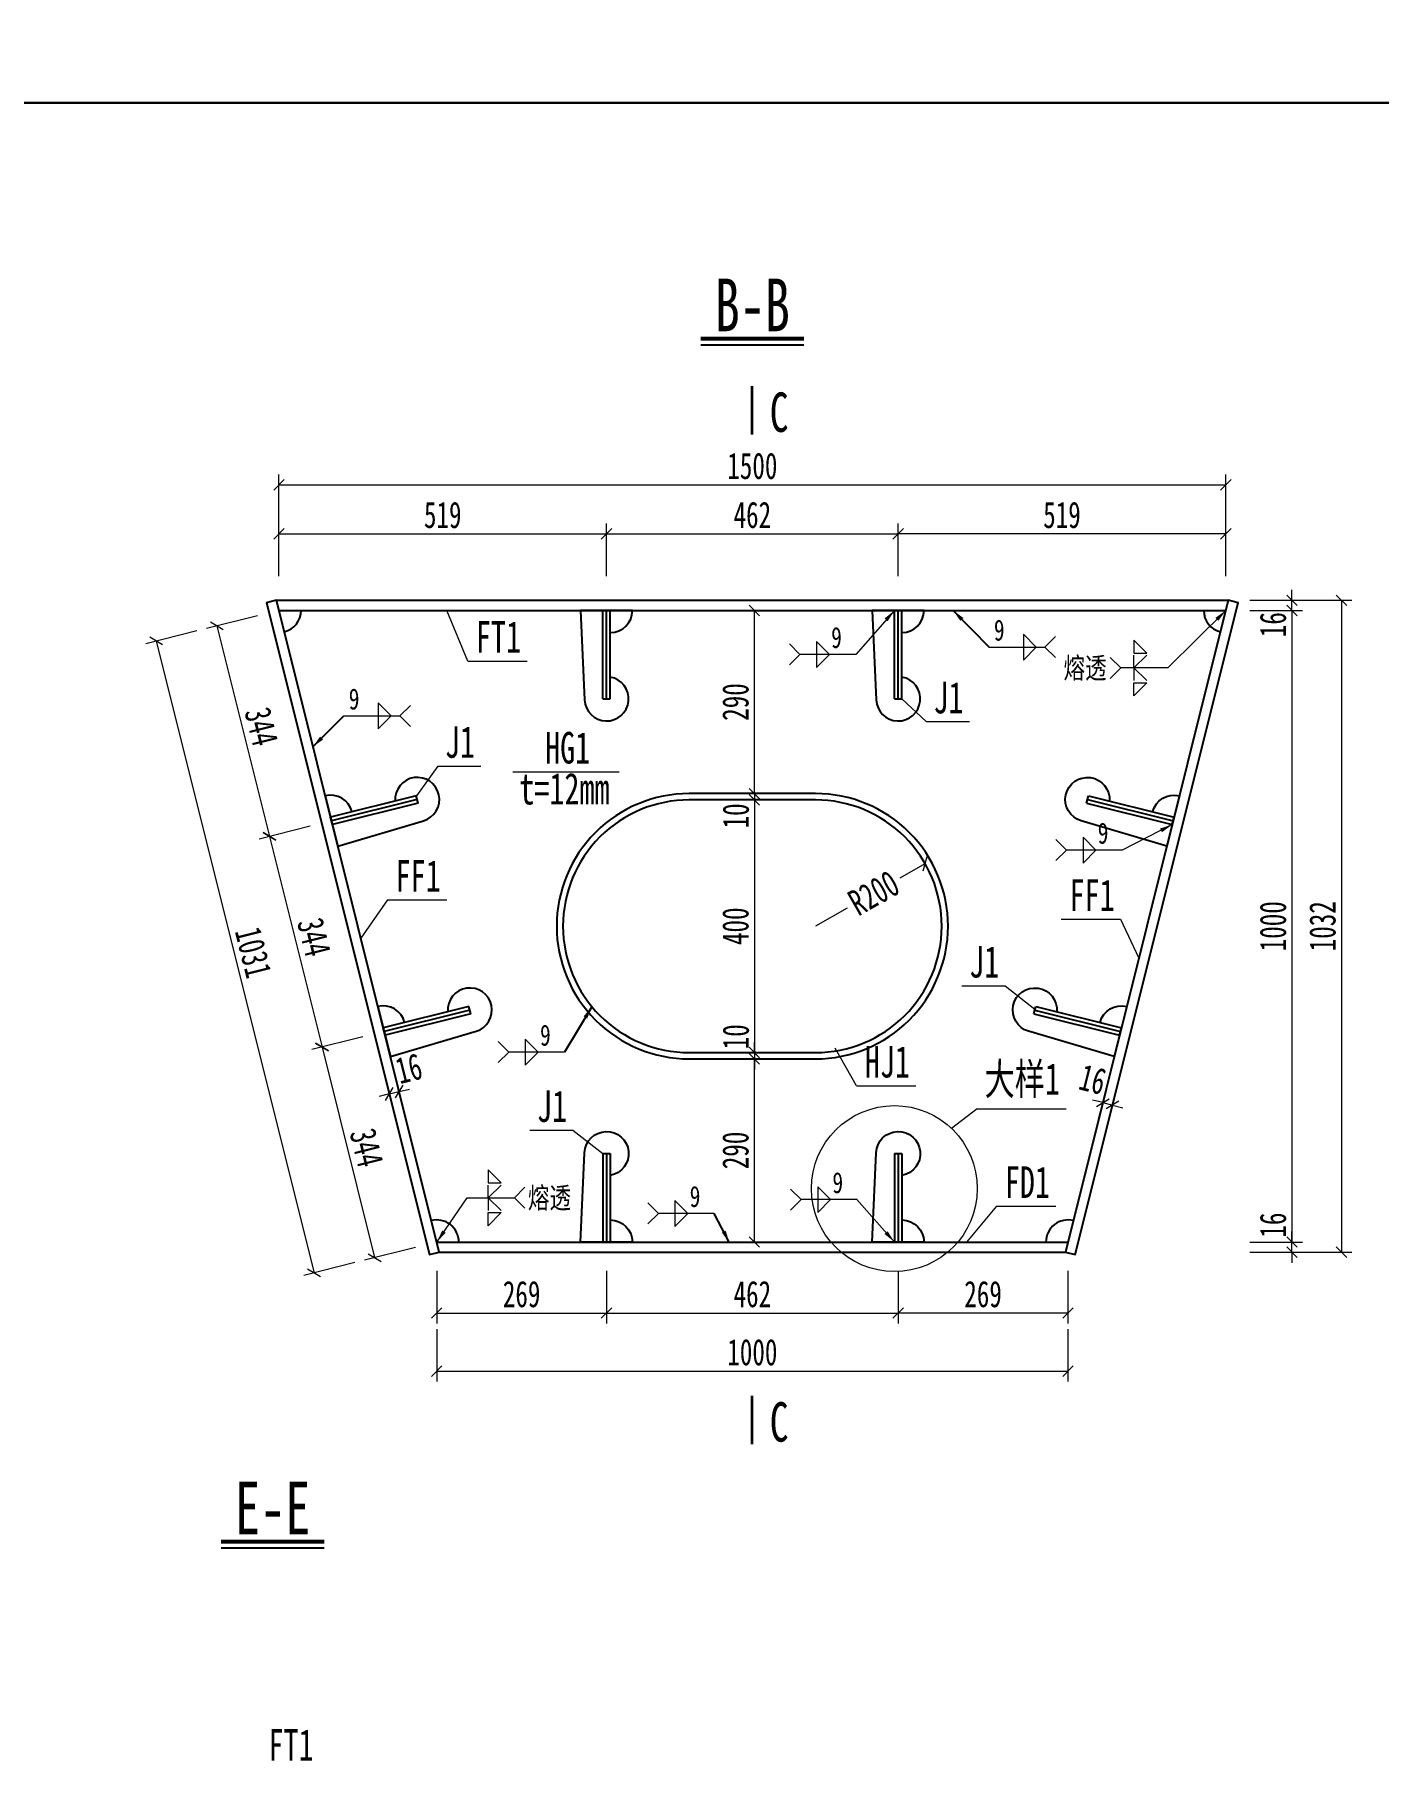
# Model space of a CAD drawing. Header units: millimetres. Extents: x -60009 to 63758, y -2164 to 95433.
# Drawn here: x 9022 to 11151, y 66037 to 68775 of the extents above; entities that cross this region are included whole.
import ezdxf
from ezdxf.enums import TextEntityAlignment as Align

# ---------------------------------------------------------------- set-up
doc = ezdxf.new("R2010")
doc.units = ezdxf.units.MM
doc.layers.get('Defpoints').update_dxf_attribs({"color": 8})
for name, color, linetype, lineweight in [('Dim', 4, 'Continuous', 15), ('文字', 7, 'Continuous', 15), ('标注线及字体', 2, 'Continuous', 15), ('粗线', 3, 'Continuous', 35), ('细实线', 4, 'Continuous', 15), ('钢板粗线', 1, 'Continuous', 25)]:
    doc.layers.add(name, color=color, linetype=linetype, lineweight=lineweight)
doc.layers.add('Text', color=4, linetype='Continuous')
doc.styles.add('111', font='仿宋_GB2312.TTF', dxfattribs={"width": 0.7})
doc.styles.add('BM_Dim', font='仿宋_GB2312.TTF', dxfattribs={"width": 0.85})
doc.styles.add('SMEDI', font='仿宋_GB2312.TTF', dxfattribs={"width": 0.75})
doc.styles.get("Standard").update_dxf_attribs({"font": '仿宋_GB2312.TTF'})
doc.dimstyles.new('200', dxfattribs={"dimscale": 0, "dimtxt": 2.5, "dimasz": 1, "dimexe": 1, "dimexo": 1, "dimgap": 0.6, "dimtad": 1, "dimdec": 0, "dimdsep": 46, "dimtxsty": '111', "dimblk": 'OBLIQUE', "dimcen": 0, "dimclrd": 4, "dimclre": 4, "dimclrt": 4, "dimadec": 1, "dimazin": 2, "dimtfac": 1, "dimtdec": 0, "dimtix": 1, "dimtmove": 2, "dimatfit": 3, "dimfxl": 4, "dimfxlon": 1, "dimtolj": 1, "dimlwd": -1, "dimlwe": -1, "dimarcsym": 0})
doc.dimstyles.new('MSteel_1.0_1.0', dxfattribs={"dimtxt": 3, "dimasz": 1.2, "dimexe": 1, "dimexo": 1, "dimgap": 1, "dimtad": 3, "dimtoh": 1, "dimdec": 0, "dimzin": 0, "dimdsep": 46, "dimtxsty": 'Standard', "dimblk": 'ARCHTICK', "dimcen": 0.09, "dimclrd": 3, "dimclre": 3, "dimadec": 0, "dimazin": 0, "dimtfac": 1, "dimtdec": 4, "dimtofl": 0, "dimtmove": 0, "dimatfit": 3, "dimfxl": 1, "dimtolj": 1, "dimtzin": 0, "dimarcsym": 0})

# ---------------------------------------------------------------- blocks, each defined once
blk = doc.blocks.new('12-140加劲 有焊孔')
at = {"layer": '钢板粗线'}
for p, q in [((41, 0), (35, 141.5)), ((-41, 0), (41, 0))]:
    blk.add_line(p, q, dxfattribs=at)
for centre, start, end in [((0, 140), 2.441, 260.1291), ((-6, 0), 90, 180)]:
    blk.add_arc(centre, 35, start, end, dxfattribs=at)
blk = doc.blocks.new('12-140加劲 无焊孔')
at = {"layer": 'Defpoints'}
blk.add_line((0, -140), (0, 0), dxfattribs=at)
at = {"layer": '钢板粗线'}
for p, q in [((-6, 0), (6, 0)), ((-6, -140), (-6, 0)), ((6, -140), (6, 0)), ((-6, -140), (6, -140))]:
    blk.add_line(p, q, dxfattribs=at)
blk = doc.blocks.new('_Oblique')
at = {"color": 0, "linetype": 'ByBlock', "lineweight": -2}
blk.add_line((-0.5, -0.5), (0.5, 0.5), dxfattribs=at)
blk = doc.blocks.new('*D1882')
at = {"layer": 'Defpoints', "color": 0}
for p in [(-231, 105.2), (-750, -16), (-231, -16)]:
    blk.add_point(p, dxfattribs=at)
at = {"layer": '细实线', "color": 4}
for p, q in [((-750, 38.5), (-750, 121.8)), ((-231, 38.5), (-231, 121.8)), ((-750, 105.2), (-231, 105.2))]:
    blk.add_line(p, q, dxfattribs=at)
at = {"layer": '细实线', "color": 4, "xscale": 16.66666666666666, "yscale": 16.66666666666666, "zscale": 16.66666666666666, "rotation": 180}
blk.add_blockref('_Oblique', (-750, 105.2), dxfattribs=at)
at = {"layer": '细实线', "color": 4, "xscale": 16.66666666666666, "yscale": 16.66666666666666, "zscale": 16.66666666666666}
blk.add_blockref('_Oblique', (-231, 105.2), dxfattribs=at)
at = {"layer": '细实线', "color": 4, "insert": (-490.5, 135), "char_height": 41.67, "attachment_point": 5, "style": '111'}
blk.add_mtext('\\A1;519', dxfattribs=at)
blk = doc.blocks.new('*D1883')
at = {"layer": 'Defpoints', "color": 0}
for p in [(231, 105.2), (-231, -16), (231, -16)]:
    blk.add_point(p, dxfattribs=at)
at = {"layer": '细实线', "color": 4}
for p, q in [((-231, 38.5), (-231, 121.8)), ((231, 38.5), (231, 121.8)), ((-231, 105.2), (231, 105.2))]:
    blk.add_line(p, q, dxfattribs=at)
at = {"layer": '细实线', "color": 4, "xscale": 16.66666666666666, "yscale": 16.66666666666666, "zscale": 16.66666666666666, "rotation": 180}
blk.add_blockref('_Oblique', (-231, 105.2), dxfattribs=at)
at = {"layer": '细实线', "color": 4, "xscale": 16.66666666666666, "yscale": 16.66666666666666, "zscale": 16.66666666666666}
blk.add_blockref('_Oblique', (231, 105.2), dxfattribs=at)
at = {"layer": '细实线', "color": 4, "insert": (0, 135), "char_height": 41.67, "attachment_point": 5, "style": '111'}
blk.add_mtext('\\A1;462', dxfattribs=at)
blk = doc.blocks.new('*D1884')
at = {"layer": 'Defpoints', "color": 0}
for p in [(231, 105.2), (231, -16), (750, -16)]:
    blk.add_point(p, dxfattribs=at)
at = {"layer": '细实线', "color": 4}
for p, q in [((231, 38.5), (231, 121.8)), ((750, 38.5), (750, 121.8)), ((750, 105.2), (231, 105.2))]:
    blk.add_line(p, q, dxfattribs=at)
at = {"layer": '细实线', "color": 4, "xscale": 16.66666666666666, "yscale": 16.66666666666666, "zscale": 16.66666666666666}
for p, rotation in [((231, 105.2), 180), ((750, 105.2), 360)]:
    blk.add_blockref('_Oblique', p, dxfattribs=dict(at, rotation=rotation))
at = {"layer": '细实线', "color": 4, "insert": (490.5, 135), "char_height": 41.67, "attachment_point": 5, "style": '111'}
blk.add_mtext('\\A1;519', dxfattribs=at)
blk = doc.blocks.new('*D1885')
at = {"layer": 'Defpoints', "color": 0}
for p in [(750, 182.8), (-750, -16), (750, -16)]:
    blk.add_point(p, dxfattribs=at)
at = {"layer": '细实线', "color": 4}
for p, q in [((-750, 116.1), (-750, 199.4)), ((750, 116.1), (750, 199.4)), ((-750, 182.8), (750, 182.8))]:
    blk.add_line(p, q, dxfattribs=at)
at = {"layer": '细实线', "color": 4, "xscale": 16.66666666666666, "yscale": 16.66666666666666, "zscale": 16.66666666666666, "rotation": 180}
blk.add_blockref('_Oblique', (-750, 182.8), dxfattribs=at)
at = {"layer": '细实线', "color": 4, "xscale": 16.66666666666666, "yscale": 16.66666666666666, "zscale": 16.66666666666666}
blk.add_blockref('_Oblique', (750, 182.8), dxfattribs=at)
at = {"layer": '细实线', "color": 4, "insert": (0, 212.6), "char_height": 41.67, "attachment_point": 5, "style": '111'}
blk.add_mtext('\\A1;1500', dxfattribs=at)
blk = doc.blocks.new('*D1886')
at = {"layer": 'Defpoints', "color": 0}
for p in [(-750, -16), (-666.7, -349.3), (-765, -373.9)]:
    blk.add_point(p, dxfattribs=at)
at = {"layer": '细实线', "color": 4}
for p, q in [((-783.7, -24.4), (-864.5, -44.6)), ((-848.4, -40.6), (-765, -373.9)), ((-700.3, -357.8), (-781.2, -378))]:
    blk.add_line(p, q, dxfattribs=at)
at = {"layer": '细实线', "color": 4, "xscale": 16.66666666666666, "yscale": 16.66666666666666, "zscale": 16.66666666666666}
for p, rotation in [((-848.4, -40.6), 104.0362434679327), ((-765, -373.9), 284.0362434679326)]:
    blk.add_blockref('_Oblique', p, dxfattribs=dict(at, rotation=rotation))
at = {"layer": '细实线', "color": 4, "insert": (-777.8, -200), "char_height": 41.67, "attachment_point": 5, "rotation": 284.0362, "style": '111'}
blk.add_mtext('\\A1;344', dxfattribs=at)
blk = doc.blocks.new('*D1887')
at = {"layer": 'Defpoints', "color": 0}
for p in [(-666.7, -349.3), (-583.3, -682.7), (-681.7, -707.3)]:
    blk.add_point(p, dxfattribs=at)
at = {"layer": '细实线', "color": 4}
for p, q in [((-700.3, -357.8), (-781.2, -378)), ((-765, -373.9), (-681.7, -707.3)), ((-617, -691.1), (-697.9, -711.3))]:
    blk.add_line(p, q, dxfattribs=at)
at = {"layer": '细实线', "color": 4, "xscale": 16.66666666666666, "yscale": 16.66666666666666, "zscale": 16.66666666666666}
for p, rotation in [((-765, -373.9), 104.0362434679329), ((-681.7, -707.3), 284.0362434679329)]:
    blk.add_blockref('_Oblique', p, dxfattribs=dict(at, rotation=rotation))
at = {"layer": '细实线', "color": 4, "insert": (-694.4, -533.4), "char_height": 41.67, "attachment_point": 5, "rotation": 284.0362, "style": '111'}
blk.add_mtext('\\A1;344', dxfattribs=at)
blk = doc.blocks.new('*D1888')
at = {"layer": 'Defpoints', "color": 0}
for p in [(-583.3, -682.7), (-598.4, -1040.6), (-500, -1016)]:
    blk.add_point(p, dxfattribs=at)
at = {"layer": '细实线', "color": 4}
for p, q in [((-617, -691.1), (-697.9, -711.3)), ((-681.7, -707.3), (-598.4, -1040.6)), ((-533.7, -1024.4), (-614.5, -1044.6))]:
    blk.add_line(p, q, dxfattribs=at)
at = {"layer": '细实线', "color": 4, "xscale": 16.66666666666666, "yscale": 16.66666666666666, "zscale": 16.66666666666666}
for p, rotation in [((-681.7, -707.3), 104.0362434679088), ((-598.4, -1040.6), 284.0362434679088)]:
    blk.add_blockref('_Oblique', p, dxfattribs=dict(at, rotation=rotation))
at = {"layer": '细实线', "color": 4, "insert": (-611.1, -866.7), "char_height": 41.67, "attachment_point": 5, "rotation": 284.0362, "style": '111'}
blk.add_mtext('\\A1;344', dxfattribs=at)
blk = doc.blocks.new('*D1889')
at = {"layer": 'Defpoints', "color": 0}
for p in [(-750, -16), (-500, -1016), (-694.4, -1064.6)]:
    blk.add_point(p, dxfattribs=at)
at = {"layer": '细实线', "color": 4}
for p, q in [((-879.8, -48.4), (-960.6, -68.7)), ((-944.4, -64.6), (-694.4, -1064.6)), ((-629.8, -1048.4), (-710.6, -1068.7))]:
    blk.add_line(p, q, dxfattribs=at)
at = {"layer": '细实线', "color": 4, "xscale": 16.66666666666666, "yscale": 16.66666666666666, "zscale": 16.66666666666666}
for p, rotation in [((-944.4, -64.6), 104.0362434679265), ((-694.4, -1064.6), 284.0362434679265)]:
    blk.add_blockref('_Oblique', p, dxfattribs=dict(at, rotation=rotation))
at = {"layer": '细实线', "color": 4, "insert": (-790.5, -557.4), "char_height": 41.67, "attachment_point": 5, "rotation": 284.0362, "style": '111'}
blk.add_mtext('\\A1;1031', dxfattribs=at)
blk = doc.blocks.new('*D1890')
at = {"layer": 'Defpoints', "color": 0}
for p in [(-500, -1016), (-231, -1016), (-231, -1128.4)]:
    blk.add_point(p, dxfattribs=at)
at = {"layer": '细实线', "color": 4}
for p, q in [((-500, -1061.8), (-500, -1145.1)), ((-231, -1061.8), (-231, -1145.1)), ((-500, -1128.4), (-231, -1128.4))]:
    blk.add_line(p, q, dxfattribs=at)
at = {"layer": '细实线', "color": 4, "xscale": 16.66666666666666, "yscale": 16.66666666666666, "zscale": 16.66666666666666, "rotation": 180}
blk.add_blockref('_Oblique', (-500, -1128.4), dxfattribs=at)
at = {"layer": '细实线', "color": 4, "xscale": 16.66666666666666, "yscale": 16.66666666666666, "zscale": 16.66666666666666}
blk.add_blockref('_Oblique', (-231, -1128.4), dxfattribs=at)
at = {"layer": '细实线', "color": 4, "insert": (-365.5, -1098.6), "char_height": 41.67, "attachment_point": 5, "style": '111'}
blk.add_mtext('\\A1;269', dxfattribs=at)
blk = doc.blocks.new('*D1891')
at = {"layer": 'Defpoints', "color": 0}
for p in [(-231, -1016), (231, -1016), (231, -1128.4)]:
    blk.add_point(p, dxfattribs=at)
at = {"layer": '细实线', "color": 4}
for p, q in [((-231, -1061.8), (-231, -1145.1)), ((231, -1061.8), (231, -1145.1)), ((-231, -1128.4), (231, -1128.4))]:
    blk.add_line(p, q, dxfattribs=at)
at = {"layer": '细实线', "color": 4, "xscale": 16.66666666666666, "yscale": 16.66666666666666, "zscale": 16.66666666666666, "rotation": 180}
blk.add_blockref('_Oblique', (-231, -1128.4), dxfattribs=at)
at = {"layer": '细实线', "color": 4, "xscale": 16.66666666666666, "yscale": 16.66666666666666, "zscale": 16.66666666666666}
blk.add_blockref('_Oblique', (231, -1128.4), dxfattribs=at)
at = {"layer": '细实线', "color": 4, "insert": (0, -1098.6), "char_height": 41.67, "attachment_point": 5, "style": '111'}
blk.add_mtext('\\A1;462', dxfattribs=at)
blk = doc.blocks.new('*D1892')
at = {"layer": 'Defpoints', "color": 0}
for p in [(231, -1016), (500, -1016), (231, -1128.4)]:
    blk.add_point(p, dxfattribs=at)
at = {"layer": '细实线', "color": 4}
for p, q in [((231, -1061.8), (231, -1145.1)), ((500, -1061.8), (500, -1145.1)), ((500, -1128.4), (231, -1128.4))]:
    blk.add_line(p, q, dxfattribs=at)
at = {"layer": '细实线', "color": 4, "xscale": 16.66666666666666, "yscale": 16.66666666666666, "zscale": 16.66666666666666, "rotation": 180}
blk.add_blockref('_Oblique', (231, -1128.4), dxfattribs=at)
at = {"layer": '细实线', "color": 4, "xscale": 16.66666666666666, "yscale": 16.66666666666666, "zscale": 16.66666666666666}
blk.add_blockref('_Oblique', (500, -1128.4), dxfattribs=at)
at = {"layer": '细实线', "color": 4, "insert": (365.5, -1098.6), "char_height": 41.67, "attachment_point": 5, "style": '111'}
blk.add_mtext('\\A1;269', dxfattribs=at)
blk = doc.blocks.new('*D1893')
at = {"layer": 'Defpoints', "color": 0}
for p in [(-500, -1016), (500, -1016), (500, -1220.4)]:
    blk.add_point(p, dxfattribs=at)
at = {"layer": '细实线', "color": 4}
for p, q in [((-500, -1153.7), (-500, -1237)), ((500, -1153.7), (500, -1237)), ((-500, -1220.4), (500, -1220.4))]:
    blk.add_line(p, q, dxfattribs=at)
at = {"layer": '细实线', "color": 4, "xscale": 16.66666666666666, "yscale": 16.66666666666666, "zscale": 16.66666666666666, "rotation": 180}
blk.add_blockref('_Oblique', (-500, -1220.4), dxfattribs=at)
at = {"layer": '细实线', "color": 4, "xscale": 16.66666666666666, "yscale": 16.66666666666666, "zscale": 16.66666666666666}
blk.add_blockref('_Oblique', (500, -1220.4), dxfattribs=at)
at = {"layer": '细实线', "color": 4, "insert": (0, -1190.6), "char_height": 41.67, "attachment_point": 5, "style": '111'}
blk.add_mtext('\\A1;1000', dxfattribs=at)
blk = doc.blocks.new('*D1894')
at = {"layer": 'Defpoints', "color": 0}
for p in [(706.2, -16), (462.4, -1016), (854.8, -1016)]:
    blk.add_point(p, dxfattribs=at)
at = {"layer": '细实线', "color": 4}
for p, q in [((788.1, -16), (871.4, -16)), ((854.8, -16), (854.8, -1016)), ((788.1, -1016), (871.4, -1016))]:
    blk.add_line(p, q, dxfattribs=at)
at = {"layer": '细实线', "color": 4, "xscale": 16.66666666666666, "yscale": 16.66666666666666, "zscale": 16.66666666666666}
for p, rotation in [((854.8, -16), 90), ((854.8, -1016), 270)]:
    blk.add_blockref('_Oblique', p, dxfattribs=dict(at, rotation=rotation))
at = {"layer": '细实线', "color": 4, "insert": (824.9, -516), "char_height": 41.67, "attachment_point": 5, "rotation": 90, "style": '111'}
blk.add_mtext('\\A1;1000', dxfattribs=at)
blk = doc.blocks.new('*D1895')
at = {"layer": 'Defpoints', "color": 0}
for p in [(706.7, 0), (706.2, -16), (854.8, 0)]:
    blk.add_point(p, dxfattribs=at)
at = {"layer": '细实线', "color": 4}
for p, q in [((854.8, 0), (854.8, 16.7)), ((788.1, 0), (871.4, 0)), ((788.1, -16), (871.4, -16)), ((854.8, -16), (854.8, 0)), ((854.8, -16), (854.8, -32.7))]:
    blk.add_line(p, q, dxfattribs=at)
at = {"layer": '细实线', "color": 4, "xscale": 16.66666666666666, "yscale": 16.66666666666666, "zscale": 16.66666666666666}
for p, rotation in [((854.8, 0), 270), ((854.8, -16), 90)]:
    blk.add_blockref('_Oblique', p, dxfattribs=dict(at, rotation=rotation))
at = {"layer": '细实线', "color": 4, "insert": (824.9, -38.5), "char_height": 41.67, "attachment_point": 5, "rotation": 90, "style": '111'}
blk.add_mtext('\\A1;16', dxfattribs=at)
blk = doc.blocks.new('*D1896')
at = {"layer": 'Defpoints', "color": 0}
for p in [(461.7, -1032), (462.4, -1016), (854.8, -1016)]:
    blk.add_point(p, dxfattribs=at)
at = {"layer": '细实线', "color": 4}
for p, q in [((854.8, -1016), (854.8, -999.3)), ((788.1, -1016), (871.4, -1016)), ((788.1, -1032), (871.4, -1032)), ((854.8, -1032), (854.8, -1016)), ((854.8, -1032), (854.8, -1048.7))]:
    blk.add_line(p, q, dxfattribs=at)
at = {"layer": '细实线', "color": 4, "xscale": 16.66666666666666, "yscale": 16.66666666666666, "zscale": 16.66666666666666}
for p, rotation in [((854.8, -1016), 270), ((854.8, -1032), 90)]:
    blk.add_blockref('_Oblique', p, dxfattribs=dict(at, rotation=rotation))
at = {"layer": '细实线', "color": 4, "insert": (824.9, -989.2), "char_height": 41.67, "attachment_point": 5, "rotation": 90, "style": '111'}
blk.add_mtext('\\A1;16', dxfattribs=at)
blk = doc.blocks.new('*D1897')
at = {"layer": 'Defpoints', "color": 0}
for p in [(740, 0), (461.7, -1032), (933.2, -1032)]:
    blk.add_point(p, dxfattribs=at)
at = {"layer": '细实线', "color": 4}
for p, q in [((866.5, 0), (949.9, 0)), ((933.2, 0), (933.2, -1032)), ((866.5, -1032), (949.9, -1032))]:
    blk.add_line(p, q, dxfattribs=at)
at = {"layer": '细实线', "color": 4, "xscale": 16.66666666666666, "yscale": 16.66666666666666, "zscale": 16.66666666666666}
for p, rotation in [((933.2, 0), 90), ((933.2, -1032), 270)]:
    blk.add_blockref('_Oblique', p, dxfattribs=dict(at, rotation=rotation))
at = {"layer": '细实线', "color": 4, "insert": (903.4, -516), "char_height": 41.67, "attachment_point": 5, "rotation": 90, "style": '111'}
blk.add_mtext('\\A1;1032', dxfattribs=at)
blk = doc.blocks.new('*D1898')
at = {"layer": 'Defpoints', "color": 0}
for p in [(-559.6, -777.7), (-562.8, -830.6), (-547.3, -826.8)]:
    blk.add_point(p, dxfattribs=at)
at = {"layer": '细实线', "color": 4}
for p, q in [((-566.9, -814.5), (-579.1, -765.4)), ((-551.4, -810.6), (-563.6, -761.6)), ((-575.1, -781.6), (-591.3, -785.7)), ((-575.1, -781.6), (-559.6, -777.7)), ((-559.6, -777.7), (-543.4, -773.7))]:
    blk.add_line(p, q, dxfattribs=at)
at = {"layer": '细实线', "color": 4, "xscale": 16.66666666666666, "yscale": 16.66666666666666, "zscale": 16.66666666666666}
for p, rotation in [((-575.1, -781.6), 14.03624346792648), ((-559.6, -777.7), 194.0362434679265)]:
    blk.add_blockref('_Oblique', p, dxfattribs=dict(at, rotation=rotation))
at = {"layer": '细实线', "color": 4, "insert": (-544.2, -741.4), "char_height": 41.67, "attachment_point": 5, "rotation": 14.0362, "style": '111'}
blk.add_mtext('\\A1;16', dxfattribs=at)
blk = doc.blocks.new('*D1899')
at = {"layer": 'Defpoints', "color": 0}
for p in [(570.7, -799.2), (544.5, -837.9), (560.1, -841.8)]:
    blk.add_point(p, dxfattribs=at)
at = {"layer": '细实线', "color": 4}
for p, q in [((555.2, -795.3), (539, -791.3)), ((548.6, -821.7), (559.2, -779.2)), ((564.1, -825.6), (574.7, -783)), ((555.2, -795.3), (570.7, -799.2)), ((570.7, -799.2), (586.9, -803.3))]:
    blk.add_line(p, q, dxfattribs=at)
at = {"layer": '细实线', "color": 4, "xscale": 16.66666666666666, "yscale": 16.66666666666666, "zscale": 16.66666666666666}
for p, rotation in [((555.2, -795.3), 345.9637565320735), ((570.7, -799.2), 165.9637565320735)]:
    blk.add_blockref('_Oblique', p, dxfattribs=dict(at, rotation=rotation))
at = {"layer": '细实线', "color": 4, "insert": (539, -758.6), "char_height": 41.67, "attachment_point": 5, "rotation": 345.9638, "style": '111'}
blk.add_mtext('\\A1;16', dxfattribs=at)
blk = doc.blocks.new('_ArchTick')
at = {"color": 0, "linetype": 'ByBlock', "const_width": 0.15}
blk.add_lwpolyline([(-0.5, -0.5), (0.5, 0.5)], dxfattribs=at)
blk = doc.blocks.new('全融透2')
at = {"layer": 'Dim'}
blk.add_line((0, 0), (-4.48, 0), dxfattribs=at)
for points in [[(-3.23, 2.65), (-3.23, 1.41), (-2, 1.41)], [(-3.23, -2.65), (-3.23, -1.41), (-2, -1.41)]]:
    blk.add_lwpolyline(points, close=True, dxfattribs=at)
for points in [[(-5.48, 1), (-4.48, 0), (-5.48, -1)], [(-2, 1.21), (-3.23, 0), (-3.23, 1.21)], [(-2, -1.21), (-3.23, 0), (-3.23, -1.21)]]:
    blk.add_lwpolyline(points, dxfattribs=at)
at = {"layer": 'Text', "style": 'SMEDI', "width": 0.75}
blk.add_text('熔透', height=2, dxfattribs=at).set_placement((-9.92, 0), align=Align.MIDDLE_LEFT)
blk = doc.blocks.new('全融透1')
at = {"layer": 'Dim'}
blk.add_line((0, 0), (4.48, 0), dxfattribs=at)
for points in [[(2, 2.65), (2, 1.41), (3.23, 1.41)], [(2, -2.65), (2, -1.41), (3.23, -1.41)]]:
    blk.add_lwpolyline(points, close=True, dxfattribs=at)
for points in [[(3.23, 1.21), (2, 0), (2, 1.21)], [(3.23, -1.21), (2, 0), (2, -1.21)], [(5.48, 1), (4.48, 0), (5.48, -1)]]:
    blk.add_lwpolyline(points, dxfattribs=at)
at = {"layer": 'Text', "style": 'SMEDI', "width": 0.75}
blk.add_text('熔透', height=2, dxfattribs=at).set_placement((5.77, 0), align=Align.MIDDLE_LEFT)
blk = doc.blocks.new('角焊缝1')
at = {"layer": 'Dim'}
blk.add_line((-3101.17, 370.22), (-3106.48, 370.22), dxfattribs=at)
blk.add_lwpolyline([(-3104.91, 371.45), (-3104.91, 368.99), (-3103.68, 370.22)], close=True, dxfattribs=at)
blk.add_lwpolyline([(-3107.48, 369.22), (-3106.48, 370.22), (-3107.48, 371.22)], dxfattribs=at)
blk = doc.blocks.new('*D148')
at = {"layer": 'Defpoints', "color": 0}
for p in [(10120.4, 67573.7), (10120.4, 67563.7), (10162.3, 67563.7)]:
    blk.add_point(p, dxfattribs=at)
at = {"layer": '细实线', "color": 4}
for p, q in [((10162.3, 67573.7), (10162.3, 67590.4)), ((10137, 67573.7), (10179, 67573.7)), ((10137, 67563.7), (10179, 67563.7)), ((10162.3, 67573.7), (10162.3, 67563.7)), ((10162.3, 67563.7), (10162.3, 67547))]:
    blk.add_line(p, q, dxfattribs=at)
at = {"layer": '细实线', "color": 4, "xscale": 16.66666666666666, "yscale": 16.66666666666666, "zscale": 16.66666666666666}
for p, rotation in [((10162.3, 67573.7), 270), ((10162.3, 67563.7), 90)]:
    blk.add_blockref('_Oblique', p, dxfattribs=dict(at, rotation=rotation))
at = {"layer": '细实线', "color": 4, "insert": (10133, 67538.4), "char_height": 41.67, "attachment_point": 5, "rotation": 90, "style": '111'}
blk.add_mtext('\\A1;10', dxfattribs=at)
blk = doc.blocks.new('*D149')
at = {"layer": 'Defpoints', "color": 0}
for p in [(10120.4, 67863.7), (10162.3, 67863.7), (10120.4, 67573.7)]:
    blk.add_point(p, dxfattribs=at)
at = {"layer": '细实线', "color": 4}
for p, q in [((10137, 67863.7), (10179, 67863.7)), ((10162.3, 67573.7), (10162.3, 67863.7)), ((10137, 67573.7), (10179, 67573.7))]:
    blk.add_line(p, q, dxfattribs=at)
at = {"layer": '细实线', "color": 4, "xscale": 16.66666666666666, "yscale": 16.66666666666666, "zscale": 16.66666666666666}
for p, rotation in [((10162.3, 67863.7), 90), ((10162.3, 67573.7), 270)]:
    blk.add_blockref('_Oblique', p, dxfattribs=dict(at, rotation=rotation))
at = {"layer": '细实线', "color": 4, "insert": (10132.5, 67718.7), "char_height": 41.67, "attachment_point": 5, "rotation": 90, "style": '111'}
blk.add_mtext('\\A1;290', dxfattribs=at)
blk = doc.blocks.new('*D150')
at = {"layer": 'Defpoints', "color": 0}
for p in [(10120.4, 67563.7), (10120.4, 67163.7), (10162.3, 67163.7)]:
    blk.add_point(p, dxfattribs=at)
at = {"layer": '细实线', "color": 4}
for p, q in [((10137, 67563.7), (10179, 67563.7)), ((10162.3, 67563.7), (10162.3, 67163.7)), ((10137, 67163.7), (10179, 67163.7))]:
    blk.add_line(p, q, dxfattribs=at)
at = {"layer": '细实线', "color": 4, "xscale": 16.66666666666666, "yscale": 16.66666666666666, "zscale": 16.66666666666666}
for p, rotation in [((10162.3, 67563.7), 90), ((10162.3, 67163.7), 270)]:
    blk.add_blockref('_Oblique', p, dxfattribs=dict(at, rotation=rotation))
at = {"layer": '细实线', "color": 4, "insert": (10132.5, 67363.7), "char_height": 41.67, "attachment_point": 5, "rotation": 90, "style": '111'}
blk.add_mtext('\\A1;400', dxfattribs=at)
blk = doc.blocks.new('*D151')
at = {"layer": 'Defpoints', "color": 0}
for p in [(10120.4, 67163.7), (10120.4, 67153.7), (10162.3, 67153.7)]:
    blk.add_point(p, dxfattribs=at)
at = {"layer": '细实线', "color": 4}
for p, q in [((10162.3, 67163.7), (10162.3, 67180.4)), ((10137, 67163.7), (10179, 67163.7)), ((10137, 67153.7), (10179, 67153.7)), ((10162.3, 67163.7), (10162.3, 67153.7)), ((10162.3, 67153.7), (10162.3, 67137))]:
    blk.add_line(p, q, dxfattribs=at)
at = {"layer": '细实线', "color": 4, "xscale": 16.66666666666666, "yscale": 16.66666666666666, "zscale": 16.66666666666666}
for p, rotation in [((10162.3, 67163.7), 270), ((10162.3, 67153.7), 90)]:
    blk.add_blockref('_Oblique', p, dxfattribs=dict(at, rotation=rotation))
at = {"layer": '细实线', "color": 4, "insert": (10133, 67188.7), "char_height": 41.67, "attachment_point": 5, "rotation": 90, "style": '111'}
blk.add_mtext('\\A1;10', dxfattribs=at)
blk = doc.blocks.new('*D152')
at = {"layer": 'Defpoints', "color": 0}
for p in [(10120.4, 67153.7), (10162.3, 67153.7), (10120.4, 66863.7)]:
    blk.add_point(p, dxfattribs=at)
at = {"layer": '细实线', "color": 4}
for p, q in [((10137, 67153.7), (10179, 67153.7)), ((10162.3, 66863.7), (10162.3, 67153.7)), ((10137, 66863.7), (10179, 66863.7))]:
    blk.add_line(p, q, dxfattribs=at)
at = {"layer": '细实线', "color": 4, "xscale": 16.66666666666666, "yscale": 16.66666666666666, "zscale": 16.66666666666666}
for p, rotation in [((10162.3, 67153.7), 90), ((10162.3, 66863.7), 270)]:
    blk.add_blockref('_Oblique', p, dxfattribs=dict(at, rotation=rotation))
at = {"layer": '细实线', "color": 4, "insert": (10132.5, 67008.7), "char_height": 41.67, "attachment_point": 5, "rotation": 90, "style": '111'}
blk.add_mtext('\\A1;290', dxfattribs=at)
blk = doc.blocks.new('*D271')
at = {"layer": 'Defpoints', "color": 0, "transparency": 16777216}
for p in [(21100.9, 67033.4), (21986.2, 67032), (21984.6, 66032), (21099.3, 66017.4), (21099.2, 65919.6)]:
    blk.add_point(p, dxfattribs=at)
at = {"layer": '细实线', "color": 4, "transparency": 16777216}
for p, q in [((21099.2, 65986.3), (21099.1, 65903)), ((21984.6, 65984.9), (21984.4, 65901.5))]:
    blk.add_line(p, q, dxfattribs=at)
blk.add_arc((-34515894092.1, -21492456430780), 21492484212182.8, 89.907985640573, 89.907985642933, dxfattribs=at)
at = {"layer": '细实线', "color": 4, "transparency": 16777216, "xscale": 16.66666666666666, "yscale": 16.66666666666666, "zscale": 16.66666666666666}
for p, rotation in [((21099.1, 65919.6), 179.9079856429328), ((21984.4, 65918.2), 359.9079856405726)]:
    blk.add_blockref('_Oblique', p, dxfattribs=dict(at, rotation=rotation))
at = {"layer": '细实线', "color": 4, "transparency": 16777216, "insert": (21541.8, 65948.7), "char_height": 41.67, "attachment_point": 5, "rotation": 359.908, "style": '111'}
blk.add_mtext('885', dxfattribs=at)
blk = doc.blocks.new('*D273')
at = {"layer": 'Defpoints', "color": 0, "transparency": 16777216}
for p in [(21101.2, 67117), (21100.9, 67033.4), (21986.2, 67032), (21984.6, 66032), (21099.3, 66017.4)]:
    blk.add_point(p, dxfattribs=at)
at = {"layer": '细实线', "color": 4, "transparency": 16777216}
for p, q in [((21100.9, 67050.4), (21101.1, 67133.7)), ((21986.3, 67049), (21986.4, 67132.3))]:
    blk.add_line(p, q, dxfattribs=at)
blk.add_arc((-34515894092.1, -21492456430780), 21492484213380.2, 89.907985640573, 89.907985642933, dxfattribs=at)
at = {"layer": '细实线', "color": 4, "transparency": 16777216, "xscale": 16.66666666666666, "yscale": 16.66666666666666, "zscale": 16.66666666666666}
for p, rotation in [((21101.1, 67117), 179.9079856429328), ((21986.4, 67115.6), 359.9079856405726)]:
    blk.add_blockref('_Oblique', p, dxfattribs=dict(at, rotation=rotation))
at = {"layer": '细实线', "color": 4, "transparency": 16777216, "insert": (21543.8, 67146.2), "char_height": 41.67, "attachment_point": 5, "rotation": 359.908, "style": '111'}
blk.add_mtext('885', dxfattribs=at)
blk = doc.blocks.new('*D511')
at = {"layer": 'Defpoints', "color": 0}
for p in [(10432.8, 67462.8), (10259.1, 67363.7)]:
    blk.add_point(p, dxfattribs=at)
at = {"layer": '细实线', "color": 4}
for p, q in [((10393.4, 67440.3), (10432.8, 67462.8)), ((10309.4, 67392.4), (10259.1, 67363.7))]:
    blk.add_line(p, q, dxfattribs=at)
at = {"layer": '细实线', "color": 4, "xscale": 16.66666666666666, "yscale": 16.66666666666666, "zscale": 16.66666666666666, "rotation": 29.68905914116318}
blk.add_blockref('_Oblique', (10432.8, 67462.8), dxfattribs=at)
at = {"layer": '细实线', "color": 4, "insert": (10351.4, 67416.3), "char_height": 41.67, "attachment_point": 5, "rotation": 29.6891, "style": '111'}
blk.add_mtext('\\A1;R200', dxfattribs=at)
blk = doc.blocks.new('角焊缝2')
at = {"layer": 'Dim'}
blk.add_line((-3138.01, 370.22), (-3132.7, 370.22), dxfattribs=at)
blk.add_lwpolyline([(-3134.75, 371.45), (-3134.75, 368.99), (-3133.52, 370.22)], close=True, dxfattribs=at)
blk.add_lwpolyline([(-3131.7, 369.22), (-3132.7, 370.22), (-3131.7, 371.22)], dxfattribs=at)
blk = doc.blocks.new('等截面')
at = {"layer": '细实线'}
for p, q in [((-451, -96.1), (-484, -16)), ((-451, -96.1), (-356.9, -96.1)), ((275.5, -192.1), (237, -156)), ((275.5, -192.1), (343.9, -192.1)), ((-498.5, -262.4), (-532.3, -309.6)), ((-498.5, -262.4), (-430.2, -262.4)), ((-578.2, -474.4), (-620.3, -534.9)), ((-578.2, -474.4), (-484.1, -474.4)), ((489.3, -504.8), (583.4, -504.8)), ((583.4, -504.8), (612.4, -566.3)), ((332.1, -610.4), (400.4, -610.4)), ((400.4, -610.4), (447.7, -647.3)), ((-352.6, -839.1), (-284.3, -839.1)), ((-284.3, -839.1), (-237, -876)), ((386.9, -959.2), (339.2, -1016)), ((386.9, -959.2), (480.9, -959.2))]:
    blk.add_line(p, q, dxfattribs=at)
for p in [(-666.7, -349.3), (-583.3, -682.7)]:
    blk.add_point(p, dxfattribs=at)
at = {"layer": '钢板粗线'}
for p, q in [((-754, 0), (754, 0)), ((-750, -16), (750, -16)), ((-500, -1016), (500, -1016)), ((-496, -1032), (496, -1032))]:
    blk.add_line(p, q, dxfattribs=at)
for points in [[(-754, 0), (-769.5, -3.9), (-511.5, -1035.9), (-496, -1032)], [(496, -1032), (511.5, -1035.9), (769.5, -3.9), (754, 0)]]:
    blk.add_lwpolyline(points, close=True, dxfattribs=at)
at = {"layer": '细实线'}
for p in [(-231, -16), (231, -16)]:
    blk.add_blockref('12-140加劲 无焊孔', p, dxfattribs=at)
at = {"layer": '细实线', "xscale": 16.66666666666666, "yscale": 16.66666666666666, "zscale": 16.66666666666666}
for name, p in [('角焊缝1', (51850, -6256)), ('全融透2', (658.3, -107)), ('角焊缝1', (52272.3, -6565.8)), ('全融透1', (-451.7, -945.9)), ('角焊缝1', (51852, -7119.2))]:
    blk.add_blockref(name, p, dxfattribs=at)
at = {"layer": '细实线', "rotation": 104.0362434679265}
for p in [(-666.7, -349.3), (-583.3, -682.7)]:
    blk.add_blockref('12-140加劲 无焊孔', p, dxfattribs=at)
at = {"layer": '细实线', "xscale": -1}
for p, rotation in [((666.7, -349.3), 255.9637565320735), ((583.3, -682.7), 255.9637565320735), ((-231, -1016), 180), ((231, -1016), 180)]:
    blk.add_blockref('12-140加劲 无焊孔', p, dxfattribs=dict(at, rotation=rotation))
at = {"layer": 'Text', "style": 'SMEDI', "width": 0.75}
for p in [(124.8, -58.8), (547.1, -368.6), (126.8, -921.9)]:
    blk.add_text('9', height=33.3, dxfattribs=at).set_placement(p, align=Align.MIDDLE_LEFT)
at = {"layer": '文字', "style": 'BM_Dim', "width": 0.7}
for s, p in [('FT1', (-402.2, -97.9)), ('J1', (310.7, -194)), ('J1', (-463.3, -264.3)), ('FF1', (-529.4, -476.3)), ('FF1', (538.2, -506.7)), ('J1', (367.3, -612.3)), ('J1', (-317.4, -840.9)), ('FD1', (435.7, -961.1))]:
    blk.add_text(s, height=50, dxfattribs=at).set_placement(p, align=Align.BOTTOM_CENTER)
at = {"layer": '细实线'}
for base, p1, p2, override, picture, middle in [((750, 182.8), (-750, -16), (750, -16), {"dimscale": 16.666667}, '*D1885', (0, 212.6)), ((-231, 105.2), (-750, -16), (-231, -16), {"dimscale": 16.666667}, '*D1882', (-490.5, 135)), ((231, 105.2), (-231, -16), (231, -16), {"dimscale": 16.666667}, '*D1883', (0, 135)), ((-231, -1128.4), (-500, -1016), (-231, -1016), {"dimscale": 16.666667, "dimblk": 'Oblique'}, '*D1890', (-365.5, -1098.6)), ((500, -1220.4), (-500, -1016), (500, -1016), {"dimscale": 16.666667, "dimblk": 'Oblique'}, '*D1893', (0, -1190.6)), ((231, -1128.4), (-231, -1016), (231, -1016), {"dimscale": 16.666667, "dimblk": 'Oblique'}, '*D1891', (0, -1098.6))]:
    dim = blk.add_linear_dim(base=base, p1=p1, p2=p2, dimstyle='200', override=override, dxfattribs=at)
    dim.commit()
    dim.dimension.update_dxf_attribs({"geometry": picture, "text_midpoint": middle})
for base, p1, p2, angle, override, picture, middle in [((231, 105.2), (750, -16), (231, -16), 180, {"dimscale": 16.666667}, '*D1884', (490.5, 135)), ((933.2, -1032), (740, 0), (461.7, -1032), 90, {"dimscale": 16.666667, "dimblk": 'Oblique'}, '*D1897', (903.4, -516)), ((854.8, -1016), (706.2, -16), (462.4, -1016), 90, {"dimscale": 16.666667, "dimblk": 'Oblique'}, '*D1894', (824.9, -516)), ((231, -1128.4), (500, -1016), (231, -1016), 180, {"dimscale": 16.666667, "dimblk": 'Oblique'}, '*D1892', (365.5, -1098.6))]:
    dim = blk.add_linear_dim(base=base, p1=p1, p2=p2, angle=angle, dimstyle='200', override=override, dxfattribs=at)
    dim.commit()
    dim.dimension.update_dxf_attribs({"geometry": picture, "text_midpoint": middle})
for base, p1, p2, angle, picture, middle, dimtype in [((854.8, 0), (706.2, -16), (706.7, 0), 90, '*D1895', (824.9, -38.5), 160), ((-559.6, -777.7), (-562.8, -830.6), (-547.3, -826.8), 14.0362, '*D1898', (-544.2, -741.4), 161), ((570.7, -799.2), (544.5, -837.9), (560.1, -841.8), 345.9638, '*D1899', (539, -758.6), 161), ((854.8, -1016), (461.7, -1032), (462.4, -1016), 90, '*D1896', (824.9, -989.2), 160)]:
    dim = blk.add_linear_dim(base=base, p1=p1, p2=p2, angle=angle, dimstyle='200', override={"dimscale": 16.666667, "dimblk": 'Oblique'}, dxfattribs=at)
    dim.commit()
    dim.dimension.update_dxf_attribs({"geometry": picture, "text_midpoint": middle, "dimtype": dimtype})
for p1, p2, distance, picture, middle in [((-750, -16), (-500, -1016), -200.4, '*D1889', (-790.5, -557.4)), ((-750, -16), (-666.7, -349.3), -101.4, '*D1886', (-777.8, -200)), ((-666.7, -349.3), (-583.3, -682.7), -101.4, '*D1887', (-694.4, -533.4)), ((-583.3, -682.7), (-500, -1016), -101.4, '*D1888', (-611.1, -866.7))]:
    dim = blk.add_aligned_dim(p1=p1, p2=p2, distance=distance, dimstyle='200', override={"dimscale": 16.666667, "dimblk": 'Oblique'}, dxfattribs=at)
    dim.commit()
    dim.dimension.update_dxf_attribs({"geometry": picture, "text_midpoint": middle})
at = {"layer": 'Dim'}
for points in [[(225.1, -16), (163.8, -85.6)], [(750.1, -16), (658.3, -107)], [(665.3, -355.1), (586.1, -395.4)], [(-499.9, -1016), (-451.7, -945.9)], [(225.1, -1016), (165.7, -948.8)]]:
    blk.add_leader(points, dimstyle='MSteel_1.0_1.0', override={"dimscale": 16.666667, "dimclrd": 256}, dxfattribs=at)

msp = doc.modelspace()

# ---------------------------------------------------------------- linework, layer by layer
for p, q in [((10077.4, 68284), (10240.8, 68284)), ((9317.5, 66379.4), (9480.9, 66379.4))]:
    msp.add_line(p, q)
at = {"const_width": 6}
for points in [[(10077.4, 68294), (10240.8, 68294)], [(9317.5, 66389.4), (9480.9, 66389.4)]]:
    msp.add_lwpolyline(points, dxfattribs=at)
at = {"layer": 'Defpoints'}
for points in [[(-19316.8, 89984.2), (12766.5, 89984.2), (12766.5, 68667.5), (-19316.8, 68667.5)], [(6349.8, 68667.5), (12766.5, 68667.5), (12766.5, 64404.2), (6349.8, 64404.2)]]:
    msp.add_lwpolyline(points, close=True, dxfattribs=at)
at = {"layer": '粗线'}
for p, q in [((10158.7, 68142.1), (10158.7, 68218.9)), ((10158.7, 66543.5), (10158.7, 66620.3))]:
    msp.add_line(p, q, dxfattribs=at)
at = {"layer": '细实线'}
for p, q in [((9779.9, 67608.2), (9948.1, 67608.2)), ((10324.2, 67111.1), (10290.1, 67170.8)), ((10324.2, 67111.1), (10418.2, 67111.1)), ((10515.5, 67074.4), (10474.4, 67043.7)), ((10515.5, 67074.4), (10656.1, 67074.4))]:
    msp.add_line(p, q, dxfattribs=at)
msp.add_circle((10384.1, 66948.3), 131.4, dxfattribs=at)
at = {"layer": '钢板粗线'}
for points in [[(10259.1, 67153.7, 0.414214), (10469.1, 67363.7, 0.414214), (10259.1, 67573.7), (10059.1, 67573.7, 0.414214), (9849.1, 67363.7, 0.414214), (10059.1, 67153.7)], [(10259.1, 67163.7, 0.414214), (10459.1, 67363.7, 0.414214), (10259.1, 67563.7), (10059.1, 67563.7, 0.414214), (9859.1, 67363.7, 0.414214), (10059.1, 67163.7)]]:
    msp.add_lwpolyline(points, format="xyb", close=True, dxfattribs=at)
for centre, start, end in [((9409.1, 67863.7), 284.0362, 0), ((10909.1, 67863.7), 180, 255.9638), ((9659.1, 66863.7), 0, 104.0362), ((10659.1, 66863.7), 75.9638, 180)]:
    msp.add_arc(centre, 35, start, end, dxfattribs=at)

# ---------------------------------------------------------------- block references
at = {"layer": '细实线'}
msp.add_blockref('等截面', (10159.1, 67879.7), dxfattribs=at)
for p, rotation in [((9928.1, 67863.7), 180), ((10390.1, 67863.7), 180), ((9492.4, 67530.4), 284.0362434678854), ((9575.7, 67197), 284.0362434679127)]:
    msp.add_blockref('12-140加劲 有焊孔', p, dxfattribs=dict(at, rotation=rotation))
at = {"layer": '细实线', "xscale": 16.66666666666666, "yscale": 16.66666666666666, "zscale": 16.66666666666666}
for name, p in [('角焊缝2', (62834.3, 61635.3)), ('角焊缝2', (61812.3, 61526.4)), ('角焊缝1', (61547.9, 60994.1)), ('角焊缝1', (61785, 60738.7))]:
    msp.add_blockref(name, p, dxfattribs=at)
at = {"layer": '细实线', "xscale": -1}
for p, rotation in [((10825.7, 67530.4), 75.96375653211462), ((10742.4, 67197), 75.96375653208729)]:
    msp.add_blockref('12-140加劲 有焊孔', p, dxfattribs=dict(at, rotation=rotation))
for p in [(9928.1, 66863.7), (10390.1, 66863.7)]:
    msp.add_blockref('12-140加劲 有焊孔', p, dxfattribs=at)

# ---------------------------------------------------------------- texts
at = {"layer": 'Text', "style": 'SMEDI', "width": 0.75}
for p in [(10541.7, 67832.6), (9519.7, 67723.6), (9822.7, 67191.3), (10059.8, 66935.9)]:
    msp.add_text('9', height=33.3, dxfattribs=at).set_placement(p, align=Align.MIDDLE_LEFT)
at = {"layer": '文字', "style": 'BM_Dim', "width": 0.7}
for p in [(10201.5, 68146.3), (10201.5, 66547.7)]:
    msp.add_text('C', height=62.5, dxfattribs=at).set_placement(p, align=Align.CENTER)
for s, p in [('HG1', (9866.5, 67606.3)), ('t=12mm', (9861.4, 67541.5)), ('HJ1', (10373, 67109.2)), ('大样1', (10586.7, 67081.9)), ('FT1', (9428.3, 66027.5))]:
    msp.add_text(s, height=50, dxfattribs=at).set_placement(p, align=Align.BOTTOM_CENTER)
at = {"layer": '标注线及字体', "style": '111', "width": 0.7}
for s, p in [('B-B', (10159.1, 68347.4)), ('E-E', (9399.2, 66442.8))]:
    msp.add_text(s, height=83.33, dxfattribs=at).set_placement(p, align=Align.MIDDLE)

# ---------------------------------------------------------------- dimensions: what is measured, and where the dimension line sits
at = {"layer": '细实线'}
for base, p1, p2, picture, middle in [((10162.3, 67863.7), (10120.4, 67573.7), (10120.4, 67863.7), '*D149', (10132.5, 67718.7)), ((10162.3, 67163.7), (10120.4, 67563.7), (10120.4, 67163.7), '*D150', (10132.5, 67363.7)), ((10162.3, 67153.7), (10120.4, 66863.7), (10120.4, 67153.7), '*D152', (10132.5, 67008.7))]:
    dim = msp.add_linear_dim(base=base, p1=p1, p2=p2, angle=90, dimstyle='200', override={"dimscale": 16.666667, "dimblk": 'Oblique'}, dxfattribs=at)
    dim.commit()
    dim.dimension.update_dxf_attribs({"geometry": picture, "text_midpoint": middle})
for base, p1, p2, picture, middle in [((10162.3, 67563.7), (10120.4, 67573.7), (10120.4, 67563.7), '*D148', (10133, 67538.4)), ((10162.3, 67153.7), (10120.4, 67163.7), (10120.4, 67153.7), '*D151', (10133, 67188.7))]:
    dim = msp.add_linear_dim(base=base, p1=p1, p2=p2, angle=90, dimstyle='200', override={"dimscale": 16.666667, "dimblk": 'Oblique'}, dxfattribs=at)
    dim.commit()
    dim.dimension.update_dxf_attribs({"geometry": picture, "text_midpoint": middle, "dimtype": 160})
dim = msp.add_radius_dim(center=(10259.1, 67363.7), mpoint=(10432.8, 67462.8), dimstyle='200', override={"dimscale": 16.666667, "dimblk": 'Oblique'}, dxfattribs=at)
dim.commit()
dim.dimension.update_dxf_attribs({"geometry": '*D511', "text_midpoint": (10351.4, 67416.3), "dimtype": 164})
for base, picture, middle in [((21101.2, 67117), '*D273', (21543.8, 67146.2)), ((21099.2, 65919.6), '*D271', (21541.8, 65948.7))]:
    dim = msp.add_angular_dim_2l(base=base, line1=((21099.3, 66017.4), (21100.9, 67033.4)), line2=((21986.2, 67032), (21984.6, 66032)), text='885', dimstyle='200', override={"dimscale": 16.666667, "dimtxsty": '111', "dimblk": 'Oblique'}, dxfattribs=at)
    dim.commit()
    dim.dimension.update_dxf_attribs({"geometry": picture, "text_midpoint": middle})

# ---------------------------------------------------------------- leaders
at = {"layer": 'Dim'}
for points in [[(10477, 67863.7), (10534.1, 67805.7)], [(9462.6, 67647.6), (9512.1, 67696.8)], [(9904.9, 67236.3), (9861.6, 67164.5)], [(10123, 66862.4), (10098.8, 66909.1)]]:
    msp.add_leader(points, dimstyle='MSteel_1.0_1.0', override={"dimscale": 16.666667, "dimclrd": 256}, dxfattribs=at)

doc.saveas('drawing.dxf')
